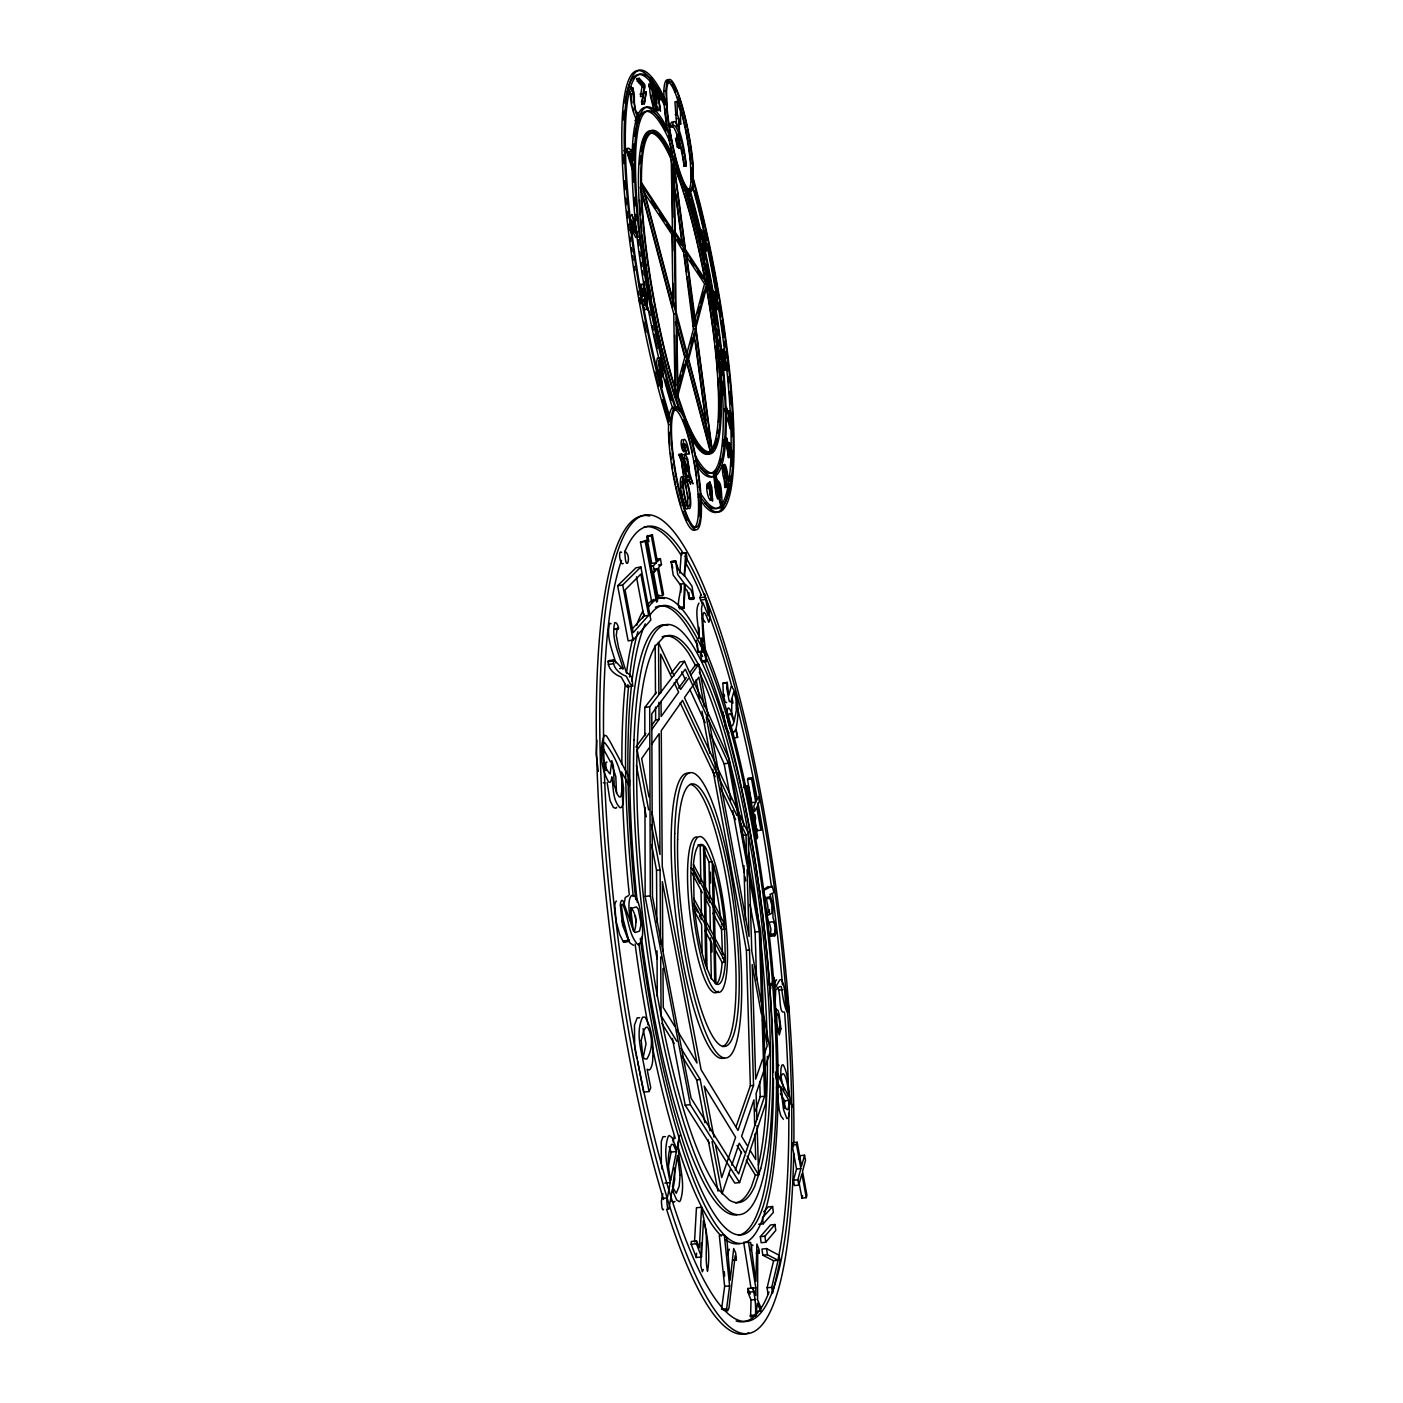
<?xml version="1.0" encoding="UTF-8"?>
<svg xmlns="http://www.w3.org/2000/svg" width="1403" height="1403" viewBox="0 0 1403 1403"><rect width="100%" height="100%" fill="white"/><g stroke="black" fill="none" stroke-linecap="round" stroke-linejoin="round"><path stroke-width="1.5" d="M686.593 189.808A54.963 8.804 79.3 0 0 691.065 178.549L690.416 162.853A54.963 8.804 79.3 0 0 679.789 106.47A54.963 8.804 79.3 0 0 666.916 82.356M689.925 189.721A54.98 8.769 79.3 0 0 693.135 178.146L692.486 162.467A54.98 8.769 79.3 0 0 678.351 95.264A54.98 8.769 79.3 0 0 666.565 92.23L667.126 108.189A54.98 8.769 79.3 0 0 670.95 135.775L672.353 142.983A54.98 8.769 79.3 0 0 688.698 189.405L689.925 189.721L691.819 196.402A187.704 32.287 79.8 0 1 726.105 411.693A187.704 32.287 79.8 0 1 697.87 463.253L695.783 459.395M622.967 668.126L622.95 669.143L613.953 659.778L608.253 660.725C607.324 668.424 614.444 674.685 621.143 676.965L626.755 686.856L632.7 686.049L632.122 678.456L630.35 675.246L626.247 672.247L618.583 647.73L616.268 635.349L617.232 628.316C620.231 630.21 617.25 623.563 616.215 622.985L614.812 622.564C610.849 637.699 618.951 653.675 622.967 668.126L619.547 668.635M660.69 359.414A8.734 1.631 80 0 0 659.428 357.712L658.796 365.183L662.321 385.544L658.989 372.724L656.85 372.988M680.893 592.312L680.946 585.051M666.022 90.458L666.583 107.049A57.207 9.12 79.3 0 0 669.266 128.269L672.019 143.281A57.207 9.12 79.3 0 0 689.048 191.58L691.416 191.282A57.207 9.12 79.3 0 0 693.433 183.933L692.994 163.52A57.207 9.12 79.3 0 0 678.28 93.615A57.207 9.12 79.3 0 0 666.022 90.441L663.865 90.879L663.935 99.403M755.375 1316.365C756.129 1306.754 755.252 1297.196 752.727 1287.989L747.939 1288.445L747.887 1292.268L751.043 1299.95L750.57 1316.821L755.901 1315.54L757.357 1303.177L760.636 1311.033L755.901 1311.472M679.859 573.125L681.262 553.273C693.082 550.204 681.928 571.003 685.295 576.703L691.995 586.191L693.959 598.695C686.12 602.659 690.346 590.891 684.962 588.594M760.636 1311.033L760.707 1307.28L757.585 1299.774L757.725 1254.352L758.094 1250.143L759.304 1252.861L758.918 1249.056L756.901 1244.005L755.831 1281.395L750.64 1242.479L743.66 1242.234L751.043 1288.34L755.796 1287.884L748.413 1241.76M684.103 608.288C672.072 611.41 683.419 589.997 679.911 584.192L673.212 575.142L671.09 561.638L675.58 560.937L677.702 574.458L684.366 583.525L683.805 608.113L685.383 584.367L691.135 590.137L693.959 598.695M711.865 297.313L711.426 293.087M710.409 298.225L711.023 292.508M732.98 1260.403L736.382 1259.876L735.698 1253.002L733.716 1248.53L730.139 1280.185L726.842 1238.533L724.264 1234.78L719.301 1235.289L724.632 1286.358L721.545 1309.297L726.596 1308.806L729.613 1285.885L724.264 1234.78M631.56 155.014L630.771 156.031L628.123 153.488M708.778 483.614L710.164 495.522L712.584 500.871L711.83 487.332L709.778 482.018L708.778 483.614C704.411 480.668 707.691 501.502 711.181 500.362M684.12 468.409L686.839 477.897M689.364 475.301C687.891 483.526 683.594 465.41 684.313 462.552L689.364 475.301L687.014 475.687M715.179 484.193L715.337 482.422L717.214 482.106C725.421 511.078 715.968 492.699 717.214 482.106M701.57 1207.229L699.36 1247.793L696.554 1240.936L691.328 1241.462L691.17 1244.268L696.309 1257.491L701.5 1256.965L703.447 1220.698C709.304 1237.165 704.06 1255.089 707.498 1271.276C711.268 1250.441 705.463 1228.028 701.57 1207.229L696.449 1207.755L694.52 1241.918M705.727 965.387L703.499 845.465A70.501 14.048 82.9 0 0 693.45 864.406L694.064 903.76A70.501 14.048 82.9 0 0 705.727 965.387L710.953 977.891L715.986 983.924A70.501 14.048 82.9 0 0 725.369 962.09L724.457 923.893A70.501 14.048 82.9 0 0 713.478 865.142L705.937 848.149L703.499 845.465L700.237 845.886A70.483 14.135 82.9 0 0 697.905 844.869M701.5 1256.965L696.397 1243.742L696.554 1240.936M696.309 1257.491L696.537 1253.23M616.496 793.011L615.812 776.631L612.234 765.301M751.254 1250.529L751.85 1244.882L752.973 1245.25M681.612 458.115L682.296 454.256L683.682 454.87M623.791 905.987L625.264 897.517L628.491 895.605M689.574 599.362L688.873 592.54M729.472 442.629L730.051 446.207L728.245 446.505C727.824 435.702 733.506 454.274 730.226 457.273L728.42 457.571L728.823 453.976M730.226 457.273L726.666 437.964L729.876 450.135L728.069 450.433L728.262 448.644M729.876 450.135L730.051 446.207M724.246 715.758L724.386 720.984M728.42 457.571L726.473 443.927M682.244 439.525C680.052 439.472 681.069 454.414 686.014 451.064C683.156 442.296 684.331 439.157 689.189 453.8L686.856 454.186L683.787 446.68M683.629 451.748L682.858 448.732M729.911 416.463C724.983 401.381 734.786 430.633 730.402 428.599M784.417 1108.545L784.715 1100.846L780.366 1093.533M772.667 984.362L773.562 980.715L774.859 986.151L775.193 1002.058L775.701 989.887L779.612 986.59L781.366 986.642C785.522 1019.735 792.449 1020.893 785.961 989.887C785.364 994.78 790.012 1007.073 786.662 1008.196C784.172 998.883 786.118 988.326 781.506 979.662L779.84 979.82L775.491 987.238C772.615 960.704 773.737 997.007 768.195 981.434M660.69 359.414L661.69 362.237A8.909 1.666 80 0 1 662.847 367.428L662.953 376.706A8.874 1.649 80 0 1 661.953 376.425L661.006 374.583L662.304 387.193L658.989 372.724M627.632 686.786L627.913 684.611M596.854 740.223L596.135 753.955L598.327 771.352M702.201 248.384C702.201 253.61 699.553 246.262 702.131 245.595M702.254 242.175L703.061 237.616L700.991 238.001M637.208 122.552L636.418 123.797L635.454 120.097L637.769 119.641L638.961 120.851L639.049 118.974L635.559 112.486L632.858 93.563L630.157 93.966L629.245 91.335M630.421 92.089L629.649 91.616M731.682 714.46L731.875 699.623M715.39 473.021C716.144 485.806 718.599 498.819 723.387 507.851C720.318 500.801 723.422 482.562 717.143 480.387L715.267 480.703L713.513 473.337L715.39 473.021L717.143 480.387M730.034 419.041L729.735 420.023L728.613 419.269M713.513 473.337L715.951 494.294L717.582 498.942L719.002 498.679L721.405 508.324L721.037 504.677M726.912 487.227C731.612 481.685 722.019 448.381 724.614 473.793A10.978 1.841 80.6 0 0 726.07 479.721L726.912 487.227L725.07 487.525L724.229 480.019A10.978 1.859 80.6 0 1 722.791 474.109L722.089 466.392L723.264 464.849M632.7 686.049L630.21 683.857L626.264 676.211C619.565 673.914 612.532 667.635 613.462 659.954M725.07 487.525L726.07 482.088M653.938 102.928C659.866 102.209 652.044 74.657 656.779 100.174A8.4 1.385 79.1 0 1 656.779 103.647L653.412 104.366L654.289 111.626L651.238 99.192A8.4 1.403 79.1 0 1 650.168 94.141L649.536 87.039L651.799 86.863L652.377 93.703A8.4 1.403 79.1 0 0 653.465 98.754L656.499 111.205L655.622 103.927M632.858 151.945C626.334 149.718 636.173 150.945 631.56 151.366C628.439 144.79 623.072 150.261 629.07 151.98L634.296 169.237L632.297 169.623L627.053 152.366L624.966 150.7M776.736 1069.279L777.683 1065.561L779.051 1065.298M670.213 1182.519L666.793 1200.968L667.442 1207.334A4.893 1.087 84.7 0 0 668.968 1208.702L672.195 1189.604L676.684 1200.003L679.262 1201.652L680.297 1200.828C687.645 1179.309 674.405 1156.756 679.561 1135.343L676.807 1149.495L672.195 1137.798L669.459 1135.501L668.337 1136.114C662.953 1150.969 667.39 1167.524 670.213 1182.519L664.847 1183.097M662.777 1193.69L661.374 1201.547L662.006 1207.895A4.893 1.105 84.7 0 0 663.549 1209.263M714.46 306.924L716.512 306.555L714.951 308.783M673.142 1141.972L674.334 1135.921M676.421 1151.495L670.669 1180.449C668.179 1168.752 666.548 1155.511 671.528 1144.304L673.335 1144.515L676.421 1151.495L671.143 1152.073L668.214 1166.542M727.385 1254.738L729.279 1249.179M645.924 309.063L644.626 310.133L641.925 302.557M630.456 88.231C638.032 89.143 630.754 108.084 638.067 113.397C640.575 116.168 639.102 128.41 637.769 119.641M703.289 1269.522L702.342 1271.784L700.798 1265.804L701.342 1242.812M632.771 87.758C632.087 97.701 633.227 85.46 629.053 87.319M771.738 1287.323L778.104 1260.297L767.388 1254.738L762.794 1255.194L761.969 1249.038L766.582 1248.582L779.121 1255.299L779.963 1261.613L772.544 1293.408L771.738 1287.323L767.125 1287.779L767.932 1293.847M767.125 1287.779L773.597 1260.736L778.104 1260.297M685.664 552.589L684.243 575.967L678.596 569.951L675.58 560.937M700.641 239.264L700.869 238.352M644.293 103.787L646.169 91.967L643.907 92.405L641.539 101.84L642.03 104.243L644.293 103.787L646.169 91.967M642.03 104.243L643.907 92.405M642.749 96.141L645.117 86.793L644.608 84.233L639.154 78.27L636.874 78.726L637.365 81.181L642.048 86.214L640.469 96.579L642.749 96.141L644.31 85.776L639.645 80.725L639.154 78.27M672.546 1192.006L674.703 1179.537L674.387 1167.962M798.991 1182.22L801.937 1198.109L806.287 1197.653L806.918 1195.198L802.534 1171.4L805.497 1160.404L804.533 1155.213L800.236 1155.669L799.236 1159.316M801.937 1198.109L802.586 1195.637M687.049 356.853L677.93 390.999L676.667 317.622L687.049 356.853L684.787 357.239L677.211 385.387M690.609 343.665L692.205 337.702M695.274 326.057L685.769 251.698L675.246 233.968L676.018 311.519L688.066 357.134L695.625 328.705L695.274 326.057L693.082 326.461L693.433 329.091L686.909 353.468M640.206 187.283L673.773 313.851L675.124 397.4L677.456 396.996L687.838 358.011L712.233 450.328L710.041 450.696L686.137 360.501M642.679 143.86A161.959 27.99 79.8 0 1 668.775 154.067L671.265 159.661L673.44 159.24L685.471 249.524L707.708 283.318L695.888 327.706L712.233 450.328M675.124 397.4L672.37 387.21A161.959 27.99 79.8 0 1 667.618 370.795M679.333 381.651L681.034 375.32M682.174 371.093L683.875 364.745M697.677 313.29L699.378 306.959M700.518 302.715L703.341 292.157M685.278 355.485L685.032 356.362L677.175 326.706M693.082 326.461L683.577 252.102L674.106 236.037M694.713 320.393L704.569 283.792L685.295 254.68M728.473 411.061L730.297 410.588L730.717 416.901L728.192 413.569L726.193 406.852L732.12 428.774M804.533 1155.213L801.569 1166.156L797.15 1142.252L792.8 1142.708L792.134 1145.076L796.553 1169.015L793.449 1180.256L794.431 1185.57L798.833 1185.114L801.885 1173.82L806.287 1197.653M798.833 1185.114L797.851 1179.8L800.903 1168.559L796.483 1144.602L797.15 1142.252M654.57 104.068L653.412 104.366M713.425 298.962C714.25 292.666 711.672 286.142 712.777 295.384M729.034 1173.995L734.804 1183.062L739.574 1182.554L766.248 1101.793L760.759 931.995L728.929 758.655L684.489 661.269L679.964 661.935L670.844 673.738M631.455 86.916L632.858 93.563M704.096 251.611L706.498 250.225L702.114 231.285L701.447 229.811L701.062 231.548L698.992 231.933L698.799 230.829M764.6 1096.217L738.662 1173.925L691.048 1098.093L652.465 896.499L651.781 713.759L685.33 669.161L728.42 763.214L759.339 931.522L764.6 1096.217L760.198 1096.708L755.358 1111.036M703.745 245.7L704.587 244.315L703.061 237.616M702.745 245.7C706.393 242.298 703.955 252.961 703.324 248.892M784.242 1011.949C778.297 1014.422 781.401 991.43 777.262 987.133M735.277 1170.33L741.503 1151.933M730.402 1169.243L722.054 1193.83L712.058 1141.551M731.77 1165.244L739.241 1143.199L744.94 1152.494M746.221 1160.281L755.375 1175.153L751.517 1186.482A285.616 57.628 82.9 0 1 735.575 1202.88M702.465 244.876L704.587 244.315M701.062 231.548L702.833 236.616L701.991 237.984M706.288 717.126L749.465 949.884L753.534 1085.361L737.996 1130.38L701.097 1069.717L662.234 866.265L661.251 730.682L682.524 700.378L736.75 815.336M762.478 1059.423L755.691 1079.1L752.183 964.58L761.285 1013.65M763.828 1055.494L767.231 1045.656L762.478 1020.051M736.084 1126.644L750.342 1085.729L746.396 950.269L712.777 769.265M643.363 1056.634L646.029 1043.955L643.048 1028.68M644.801 305.363L644.801 298.734M700.325 653.693L702.166 662.146L706.481 661.514C706.095 653.272 697.273 588.576 708.778 622.266L709.778 619.197L709.216 609.463L704.429 593.907L708.918 614.689L708.305 615.759L702.675 602.08L701.5 608.674L703.236 642.03L701.465 638.067L700.711 639.663L702.342 651.729L698.01 652.36L696.379 640.312M714.881 306.31L715.776 303.223L714.618 291.561L717.354 309.502L715.074 309.344M634.191 931.767C637.12 924.209 636.313 913.967 631.034 907.636M774.368 935.748C774.737 931.136 777.016 917.246 768.265 923.279L767.231 915.615L771.913 913.248L771.825 904.953L769.51 896.85L764.845 897.902L763.828 890.344L772.176 886.03L773.982 892.624L769.984 894.325L772.843 904.672L772.983 917.702L775.666 925.559L776.122 932.749L775 935.783L770.3 936.257L770.913 929.172L769.195 922.122M727.21 682.384L726.947 689.364L729.244 701.29L730.823 702.026L733.787 691.925L735.979 699.045L736.347 710.286L734.19 721.195C725.877 690.557 724.579 721.633 732.243 732.085L733.979 732.173L735.663 729.507L737.61 737.399L736.031 728.648C738.995 715.548 739.206 695.537 731.261 686.19L728.788 695.45L727.21 682.384L722.913 683.331L723.282 694.345L725.088 701.886L726.666 702.622M623.178 563.462C620.179 566.514 617.794 549.011 621.547 552.344M726.596 688.031L727.14 686.786M649.063 1091.534L650.746 1087.816L647.116 1069.296L649.203 1070.015A33.006 7.576 83.8 0 0 652.57 1061.948C653.535 1047.006 653.254 1030.118 645.047 1017.14L642.609 1017.193C636.085 1030.591 640.136 1046.743 643.03 1060.686L649.063 1091.534L643.626 1092.148L637.593 1061.317M715.267 480.703L716.723 480.177M702.342 651.729L702.061 641.908L706.481 661.514M753.025 809.812L756.866 830.716L760.917 830.173L761.619 828.664L757.427 805.708L759.391 801.622L758.479 796.588L756.498 800.657L752.289 777.595L748.22 778.156L747.501 779.577L751.727 802.656L755.779 802.113L751.57 779.016L752.289 777.595M698.01 652.36L697.238 643.784M756.866 830.716L757.567 829.191M755.779 802.113L753.779 806.234L754.709 811.337L756.708 807.181L760.917 830.173M748.202 785.575L757.673 837.223L756.954 838.784L747.466 787.013L748.202 785.575L744.099 786.136M717.407 481.439L719.862 486.28L720.932 496.118L717.407 481.439L715.74 481.334L717.231 483.684M639.066 297.436L639.505 301.54L643.416 299.681L647.467 310.063L646.748 296.349L648.204 294.998L647.94 293.718L645.906 294.104M773.562 983.468L776.648 979.873M649.151 747.887L641.662 758.567L648.993 796.939M651.658 744.327L659.164 733.646L659.989 854.515L651.851 811.863M649.326 732.945L637.137 749.868L648.624 809.864M651.746 729.56L659.059 719.406L658.936 702.342M688.259 678.806L680.613 689.452L676 679.683M690.82 675.264L698.641 664.391L708.199 715.933M635.997 746.992L645.818 733.436M651.957 724.983L655.639 719.897L655.552 707.094M678.631 688.154L686.348 677.509M690.206 672.177L695.52 664.847L698.641 664.391M628.965 941.448L623.265 919.684L621.511 906.426A5.209 1.228 83.1 0 1 622.862 904.725C628.719 917.457 628.176 934.065 637.786 944.64L638.909 944.64C645.643 936.029 641.381 923.016 640.733 912.932A23.535 5.402 83.1 0 0 637.611 900.761L635.103 895.956L631.525 895.447C623.02 904.479 639.663 947.674 623.107 901.094A12.434 2.911 83.1 0 0 620.301 904.917L622.564 925.121L628.965 941.448L623.493 942.132L619.652 934.486L616.075 921.122L614.812 905.619A12.434 2.946 83.1 0 1 616.531 901.094M739.574 1182.554L690.311 1104.652L650.308 895.798L649.712 706.744L684.489 661.269M623.493 942.132L623.791 940.904L629.245 940.22M644.854 735.698L644.801 707.445L656.516 692.275M771.685 935.31L770.3 936.257M641.89 301.066L640.838 297.418L642.732 296.243C639.33 283.178 643.556 278.004 646.38 294.472L644.328 294.84L643.749 292.21M765.74 1242.269L775.789 1230.413L775 1224.503L770.51 1224.959L760.338 1236.674L761.145 1242.725L765.74 1242.269L764.933 1236.218L775 1224.503M633.139 640.101L650.852 620.021L640.873 566.987L636.05 567.741L617.653 585.752L628.141 640.855L633.139 640.101L622.669 584.981L640.873 566.987M767.125 914.581L768.195 912.003L767.757 905.461L766.336 898.727L764.337 897.201M758.69 1224.275L763.267 1223.802L773.386 1212.402L772.597 1206.51L768.107 1206.966L763.723 1211.789M648.66 615.338L633.156 632.683L625.036 589.979L640.89 574.073L648.66 615.338L643.854 616.075L632.437 628.684M772.597 1206.51L762.478 1217.751L763.267 1223.802M653.219 571.424L657.884 596.24L662.497 595.538L663.549 594.381L658.533 567.549L661.479 564.515L660.375 558.64L655.78 559.341M672.668 407.466L671.371 408.887A62.381 11.522 80.5 0 0 668.88 419.251M657.884 596.24L658.936 595.082M707.708 483.439L707.726 488.332M651.36 572.214L654.464 571.74L657.463 568.636L662.497 595.538M651.641 86.705L651.08 83.514L655.113 102.314L651.974 77.516L655.499 102.893M650.238 566.251L653.342 565.76L656.358 562.708L651.308 535.683L652.377 534.666L657.411 561.638L660.375 558.64M649.536 87.039L648.852 83.952L650.168 88.757M646.537 296.559L643.609 299.418L646.537 305.363L646.537 296.559L644.486 296.927M728.946 417.2L731.507 419.725L730.297 410.588M645.17 541.453L646.274 540.401L657.621 600.922L656.551 602.115L645.17 541.453L640.469 542.189L651.869 602.834M640.469 542.189L646.274 540.401M656.358 562.708L651.729 563.427L646.66 536.42L652.377 534.666M705.183 622.318L702.289 618.214M674.983 1201.389L673.931 1202.196L671.353 1200.565M763.6 889.607L768.142 886.556L769.16 887.187M642.977 296.226L646.152 294.63L643.451 287.948L642.381 290.649L642.977 296.226L640.662 296.612M646.38 294.472L647.94 293.718M630.421 94.089C630.508 103.664 633.069 112.889 636.822 120.36M733.138 737.434L733.453 737.119M637.365 81.181L639.645 80.725M650.431 84.39L649.852 80.059L652.062 79.603M633.034 88.091L630.719 88.547L630.982 89.476M642.048 86.214L644.31 85.776M648.8 85.285L651.027 84.829M649.01 86.32L651.238 85.881M649.273 87.039L651.501 86.583M639.978 94.141L642.258 93.685M658.516 97.947L660.445 111.153L658.445 97.368C652.658 96.684 660.234 120.149 657.744 106.61M641.539 101.84L643.802 101.384M653.044 103.822L655.254 103.384M678.578 124.516L680.683 124.113L680.437 111.258L677.035 101.419L674.931 101.823L676.702 126.077M666.39 104.348L664.233 104.787L657.989 92.756A220.481 38.162 79.8 0 0 652.693 84.566M654.026 111.275L656.236 110.837M636.331 117.343L638.628 116.887M635.349 120.553L637.663 120.097M635.384 121.026L637.699 120.57M635.734 122.605L638.067 122.149M675.159 114.695L677.281 114.274L677.035 101.419M676.562 118.711L678.666 118.308L677.281 114.274M672.563 122.114A28.797 4.665 79.4 0 0 670.336 127.182L672.475 126.761A28.814 4.63 79.4 0 1 677.509 125.832L678.877 129.339L678.666 118.308M670.494 135.337L668.407 136.196M670.336 127.182A32.094 5.209 79.4 0 1 675.685 131.338L676.842 134.39L678.964 133.987L679.122 142.071L677.719 138.073L675.58 138.476L677.298 146.947L679.034 148.28L681.156 147.859L679.631 143.544L679.49 135.477L677.368 135.881M639.505 117.361A183.775 31.778 79.8 0 1 667.197 135.81L669.213 140.388L671.371 139.967M624.177 150.665L626.229 150.261M624.3 151.015L626.334 150.612M630.438 150.103L632.455 149.718M627.053 152.366L629.07 151.98M677.509 143.965L679.631 143.544M677.298 146.947L679.42 146.526L681.156 147.859M672.756 217.412L671.932 167.623L674.106 167.22L684.682 246.577L675.211 232.161L674.106 167.22M678.473 139.318A32.094 5.209 79.4 0 1 684.12 166.343L686.225 165.94A28.814 4.63 79.4 0 0 680.718 135.039L679.403 130.83L679.192 119.781L680.683 124.113M690.837 168.36L692.907 167.974M674.44 167.045L678.666 178.111L680.876 177.9A161.976 27.832 79.8 0 1 720.563 396.944A161.976 27.832 79.8 0 1 685.576 418.147L674.72 386.807A161.976 27.832 79.8 0 1 641.487 186.161A161.976 27.832 79.8 0 1 670.95 153.646L680.876 177.9M691.065 178.549L693.135 178.146M691.469 182.267L693.556 181.864M689.697 191.755L687.593 192.141L689.539 198.682A183.775 31.778 79.8 0 1 723.124 407.799A183.775 31.778 79.8 0 1 696.379 461.78M630.228 224.129L632.297 223.743L636.611 231.828L634.559 232.214M630.894 231.969L633.297 232.214L631.227 232.6L630.631 228.321M636.611 231.828L631.771 214.431L634.419 220.797L637.821 237.054L635.769 237.44L631.894 230.197M672.458 233.547L674.685 233.126L673.44 159.24M643.153 191.054L671.932 234.511L674.159 234.108L675.422 309.274L643.1 187.002L674.159 234.108M698.764 230.934L700.834 230.548M702.833 236.616L699.343 238.913L699.676 242.228M682.787 249.155L684.98 248.752M683.086 251.347L685.26 250.944M683.577 252.102L685.769 251.698M704.429 250.611L706.498 250.225M704.569 283.792L707.708 283.318M646.152 294.63L644.1 294.998L641.767 288.474M641.346 300.049L643.416 299.681M673.773 313.851L676.036 313.448L641.434 182.6L674.685 233.126M715.232 309.291L717.354 309.274M693.363 325.461L695.537 325.075M693.433 329.091L695.625 328.705M716.723 345.559L719.213 345.559L716.723 345.559L719.721 366.99L722.212 366.99L719.721 366.99M722.194 358.361L721.475 349.768L723.527 349.4L725.632 369.901L723.141 369.883L725.632 369.901M723.948 349.768L721.475 349.768M656.814 373.268L658.866 372.917M675.089 395.576L677.421 395.172M674.861 407.238L672.493 407.642L670.932 402.889A187.669 32.444 79.8 0 1 662.672 373.672M724.439 408.904L726.228 408.589M728.543 411.517L730.314 411.202M651.132 79.533A224.41 38.846 79.8 0 0 622.073 153.821A224.41 38.846 79.8 0 0 661.304 399.715L668.547 424.6L670.95 424.197L671.265 418.848A62.398 11.47 80.5 0 1 673.738 408.466L676.492 406.695A62.398 11.47 80.5 0 1 694.853 452.467L697.747 468.006A62.398 11.47 80.5 0 1 700.623 491.032L701.132 498.135A62.398 11.47 80.5 0 1 686.996 517.181A62.398 11.47 80.5 0 1 670.95 424.197L663.707 399.311A224.445 38.653 79.8 0 1 624.23 142.545A224.445 38.653 79.8 0 1 659.778 88.845L666.179 101.244L664.022 101.682L657.604 89.283A224.41 38.846 79.8 0 0 652.185 80.918M729.157 414.359L730.928 414.06M727.596 443.506L729.402 443.208M683.664 451.468L686.014 451.064M683.577 476.985L681.595 462.078L679.017 454.432L681.384 454.028L683.927 459.956L685.05 453.555L687.68 458.991L689.662 473.214L692.924 483.877L689.732 476.336C687.137 494.943 683.296 455.291 681.384 454.028M679.052 455.607L681.402 455.203M728.017 451.029L729.806 450.731M681.595 462.078L683.962 461.675M727.631 454.572L729.42 454.274M696.467 460.64L694.169 461.026L695.134 466.55M713.39 473.776L715.267 473.46M715.092 481.352L716.968 481.054M724.895 481.667L726.736 481.369M724.369 484.736L726.21 484.438M698.869 516.532A62.381 11.522 80.5 0 0 698.834 498.503L698.554 494.487L700.851 494.102M698.256 497.048L700.553 496.662M718.774 497.539L720.633 497.223M721.107 504.94L722.966 504.624M646.66 536.42L651.308 535.683M681.262 553.273L686.014 552.817M675.79 561.218L671.09 561.638M671.02 562.498L675.527 561.814M658.41 564.988L661.479 564.515M654.377 569.109L657.463 568.636M617.653 585.752L622.669 584.981M679.911 584.192L684.366 583.525M689.171 598.187L693.556 597.52M689.399 599.099L693.784 598.432M700.763 594.89L700.027 597.748L704.271 597.099M700.027 597.748L700.571 600.151L704.797 599.502M678.999 607.517L683.489 606.85M679.333 608.779L683.805 608.113M615.145 628.86L618.565 628.351M614.97 629.473L618.372 628.947M608.095 661.707L613.304 660.936M608.358 664.478L613.567 663.724M698.098 652.167L702.429 651.536M701.57 661.006L705.884 660.375M695.344 665.092L698.466 664.636M727.403 682.823L723.054 682.98M644.801 707.445L649.712 706.744M655.639 719.897L659.059 719.406M733.348 738.031L737.61 737.399M710.602 734.435L724.141 763.811L728.42 763.214M713.478 773L716.582 772.579M747.501 779.577L751.57 779.016M743.344 787.574L747.466 787.013M741.17 831.453L743.029 835.381L746.01 834.978L746.729 858.741M703.534 849.99L709.006 862.056L712.233 861.635L714.758 982.837M656.832 922.56L656.534 870.334L660.094 869.86L651.483 824.859M657.113 958.88L645.134 896.464L650.308 895.798M766.336 898.727L770.405 898.218M721.247 924.296L724.457 923.893L693.45 864.406M623.791 941.764L629.245 941.08M756.585 979.715L755.112 932.048L759.339 931.522M770.019 934.345L774.088 933.837M770.037 935.31L774.123 934.801M746.396 950.269L749.465 949.884M722.299 958.267L725.544 957.863L693.678 898.271M714.916 949.13L722.124 962.493L725.369 962.09L694.064 903.76M768.37 984.52L772.544 984.029M778.612 990.15L782.699 989.659M682.068 1056.196L696.66 1079.872L700.185 1079.468L710.006 1130.853M750.342 1085.729L753.534 1085.361M780.787 1086.869C774.614 1082.432 772.913 1060.194 780.542 1080.257L780.945 1068.805L781.892 1065.087L783.225 1064.824C790.398 1077.995 786.399 1094.498 793.116 1107.511L789.433 1101.355L789.188 1113.736L788.276 1118.033L786.873 1118.577L783.54 1109.755L780.787 1086.869L776.543 1087.343L779.296 1110.229L780.91 1115.964L783.4 1119.243M672.405 1038.501L685.208 1105.213L690.311 1104.652M784.715 1100.846L788.907 1100.373C788.924 1124.715 780.05 1094.217 781.331 1087.588L788.907 1100.373M792.134 1145.076L796.483 1144.602M796.553 1169.015L800.903 1168.559M755.375 1175.153L758.62 1174.82L757.111 1125.574M793.449 1180.256L797.851 1179.8M661.83 1198.443L667.249 1197.881M760.338 1236.674L764.933 1236.218M691.17 1244.268L696.397 1243.742M756.199 1253.177L759.304 1252.861M733.12 1260.192L736.382 1259.876M724.632 1286.358L729.613 1285.885M747.887 1292.268L752.674 1291.812M751.043 1299.95L755.814 1299.494M723.334 1310.227L727.631 1310.858L729.016 1307.736L735.154 1255.773L736.242 1260.087M750.167 1315.453L754.972 1314.997M750.307 1316.452L755.112 1315.996M633.525 945.306L630 943.026L626.562 934.994M603.272 782.786L604.728 783.014M688.207 192.299L686.944 191.983A57.19 9.172 79.3 0 1 685.506 190.703M625.019 148.244L627.79 149.858M611.094 623.774L609.674 623.335C605.938 636.331 612.287 650.326 615.794 662.9M685.857 451.31C679.911 436.964 686.225 432.931 689.189 453.8M639.68 1017.771L637.225 1017.841L634.454 1025.119L634.682 1046.743M728.946 733.067L725.456 727.491L722.966 711.882M665.46 1136.658L663.005 1136.693L661.269 1141.551L661.339 1163.508M762.794 1255.194L773.597 1260.736M635.454 120.097L636.401 121.202M698.957 603.097C693.924 611.094 699.641 627.948 698.641 638.365M725.035 438.402L727.719 449.942M717.284 309.432L716.512 306.555M721.405 368.41L720.09 361.658M640.943 284.055L639.593 284.914L639.645 289.544M682.595 443.892L682.559 447.715M636.874 78.726L642.364 84.689L642.872 87.232M710.602 290.526L710.128 291.193M606.99 762.075L605.815 762.425L605.868 770.685M701.325 501.415L705.095 506.448A224.41 38.846 79.8 0 0 729.753 483.86M698.554 494.487L707.375 506.08A224.445 38.653 79.8 0 0 733.892 433.001A224.445 38.653 79.8 0 0 699.711 202.681L693.661 179.812L691.574 180.198L691.363 169.938M700.728 493.944L706.937 502.327A220.534 37.969 79.8 0 0 733.067 430.651A220.534 37.969 79.8 0 0 699.448 204.137L693.433 181.461M730.349 429.09L726.035 414.025M658.445 97.368L657.323 95.878L657.358 98.701L656.937 92.738L659.743 96.614L660.164 99.929L658.691 97.736M651.01 201.085L655.78 208.293M659.357 213.712L664.128 220.92M666.513 224.533L671.265 231.741M690.346 260.59L693.871 265.921M697.396 271.253L702.096 278.355M677.754 239.773L681.314 245.174M724.632 696.063L723.913 694.204M630.368 215.571C627.702 216.044 634.647 224.866 633.718 228.093M685.208 1105.213L709.427 1143.235M630.491 149.981L630.912 151.033M632.49 149.577C637.085 167.764 622.932 135.197 634.296 169.237M661.883 1023.418L674.229 1043.446M737.049 1145.427L741.626 1152.863M676.737 1041.201L661.094 1015.684L660.69 956.934M681.209 1048.497L700.185 1079.468M747.22 1156.212L758.62 1174.82M674.527 1026.014L663.268 1007.512L662.97 968.438M676.772 1029.714L697.045 1063.053L662.339 881.628L662.847 951.076M747.045 1145.251L741.591 1136.29L753.955 1099.847L754.726 1125.452M750.307 1150.618L755.743 1159.58L754.989 1133.975M658.603 360.817L661.602 374.373L662.058 365.692L660.41 360.308L660.287 371.181M695.678 665.671L688.557 653.184A285.616 57.628 82.9 0 0 662.146 636.769M701.938 603.044L700.571 600.151M603.623 749.237L610.445 761.829M694.836 454.59L697.554 459.64A183.811 31.603 79.8 0 0 725.263 409.29A183.811 31.603 79.8 0 0 691.644 198.297L689.031 189.493M693.661 909.723L701.623 924.472L702.114 952.742M704.815 930.399L711.83 943.395L712.005 952.006M693.345 904.409L697.449 912.003M699.483 915.808L701.535 919.614M637.821 237.054L632.981 228.005L633.297 232.214M691.872 872.912L702.272 892.694M705.148 898.13L709.918 907.197L710.356 930.049M713.057 913.178L721.651 929.523L724.86 929.119L693.205 868.615M692.065 868.597L699.939 883.627M705.06 893.378L709.813 902.48M666.513 104.576L660.164 92.317A220.534 37.969 79.8 0 0 625.335 145.263A220.534 37.969 79.8 0 0 664.075 397.312L671.23 421.97M684.717 480.457L685.278 481.632M680.192 702.798L715.214 776.683M720.686 788.223L735.593 819.668M674.177 675.79L658.533 642.609L658.884 693.801M671.476 676.947L660.69 654.096L660.971 692.836M674.159 682.647L678.649 692.17L661.146 716.512L661.041 701.447M740.451 823.193L746.01 834.978M681.7 671.774L685.313 679.613M689.82 689.399L705.183 722.685M652.904 102.752L652.062 100.718M727.315 715.968L728.122 717.775M683.787 459.132L686.453 467.936M669.021 1146.514L671.143 1152.073M671.143 136.845L669.091 132.145A187.704 32.287 79.8 0 0 634.472 168.728A187.704 32.287 79.8 0 0 673.3 402.486L675.58 409.43M672.055 141.51L669.371 135.389A183.811 31.603 79.8 0 0 635.541 171.376A183.811 31.603 79.8 0 0 673.528 400.083L676.492 409.202M679.017 454.432L681.56 460.342M717.775 497.223L717.126 495.434M747.939 1288.445L750.289 1294.127M752.727 1287.989L755.831 1295.565L755.796 1287.884M683.226 420.234L683.296 420.409A62.381 11.522 80.5 0 1 685.26 425.723M709.778 498.924L710.462 499.994L710.742 497.732M685.541 419.83L683.296 420.409A164.291 28.393 79.8 0 0 688.575 432.475M688.61 479.808L690.592 484.263L690.539 481.58M678.964 133.987L677.807 130.917A32.094 5.174 79.4 0 0 672.475 126.761M679.806 409.308L675.983 398.312M781.05 1077.206L784.014 1090.201M672.791 568.197L671.756 564.164M678.666 178.111L678.736 178.304A161.959 27.99 79.8 0 1 705.253 281.74M675.58 138.476L677 142.492M678.017 145.403L679.034 148.28M632.087 165.817L627.72 152.98M684.085 474.652L682.77 469.9M679.49 135.477L680.595 138.915A32.094 5.174 79.4 0 1 686.225 165.94M724.72 410.185L725.228 411.816M712.145 307.555L710.567 300.435M622.143 920.824L623.984 926.945M688.347 192.229L689.715 196.788M650.29 79.059L649.764 77.954L649.852 80.059M662.251 399.75L668.705 421.935M728.929 720.09L729.753 722.931M729.613 425.302L730.191 427.336M728.21 420.497L728.894 422.899M723.86 475.599L724.649 478.493M694.345 190.598L697.642 203.067A224.41 38.846 79.8 0 1 703.64 228.075M692.538 186.301L697.379 204.522A220.481 38.162 79.8 0 1 730.84 426.161M642.434 193.772L672.581 307.573M686.909 361.676L708.761 444.12M675.492 322.146L684.787 357.239M632.367 221.183L633.121 224.059M681.612 553.501L681.963 554.851M717.599 485L718.634 489.717M719.757 499.275L720.616 502.888M704.815 245.315L706.165 251.225M633.507 110.925L632.771 107.347M715.337 482.422L718.336 495.645M636.12 1055.091L636.874 1058.423M716.389 492.628L715.302 486.525M731.822 731.349L732.612 734.926M658.849 377.354L659.428 379.985M713.425 304.293L712.829 301.347M651.834 99.841L651.01 95.158M677.719 138.073L679.42 146.526M669.213 140.388L669.862 143.702M721.966 363.763L722.738 367.849M713.987 1137.131L704.218 1086.062L735.61 1137.272L721.703 1177.573L715.618 1145.655M636.418 765.372L646.274 816.774M651.606 844.624L656.534 870.334M696.66 1079.872L704.867 1122.681M708.147 1139.797L717.985 1191.165M725.193 369.533L720.914 347.067L724.983 366.586L723.527 349.4M658.253 371.532L657.884 369.34M647.748 535.402L648.923 541.611M653.342 565.76L654.464 571.74M636.453 576.879L643.854 616.075M636.664 117.203L637.085 119.693M696.134 679.666L699.659 698.624M702.009 711.251L709.83 753.376M723.124 472.425L722.72 465.989L725.947 478.23M724.141 763.811L730.805 800.008M732.769 810.671L744.134 872.42M744.923 876.682L745.694 880.944M750.009 904.374L755.112 932.048M792.8 1142.708L793.537 1146.689M708.971 720.16L749.062 936.485L747.062 869.544M761.268 1002.391L751.78 951.146L749.57 878.927M762.46 1008.792L770.37 1051.496L756.129 1093.463L756.918 1119.156M704.341 706.586L698.869 677.105L684.454 697.624L748.202 832.891L749.36 872.368M754.902 814.599L755.656 818.773M709.287 487.998C717.179 528.124 707.217 456.94 710.181 491.611M743.993 826.63L742.836 820.176A285.616 57.628 82.9 0 0 699.255 672.16M748.536 851.972L749.658 858.162A285.616 57.628 82.9 0 1 759.128 926.506M634.893 1048.409L635.752 1053.425M732.296 699.185L732.98 703.149M657.691 371.637L656.551 362.448L657.393 358.081A8.734 1.631 80 0 1 657.779 358.274M709.936 491.541L710.462 495.101M645.17 299.435L645.801 304.118M630.736 93.896L632.087 102.963M661.532 1165.419L662.093 1169.278M660.831 367.796L661.269 371.339M660.129 383.475L660.339 385.404M720.476 346.681L723.474 368.06L721.861 359.15M720.37 348.453L721.265 354.871M719.704 351.627L720.3 355.906M682.454 468.199L681.963 462.937M759.707 890.87L760.216 894.64M684.366 255.03L686.681 272.392M687.26 276.724L693.626 324.461M672.703 170.394L671.265 159.661L672.423 231.372M675.843 194.035L682.156 241.316M695.432 340.999L706.025 420.584M708.883 442.085L710.041 450.696M671.932 167.623L672.791 174.06M674.212 184.793L681.928 242.684M694.082 333.896L707.901 437.648M766.582 1248.582L767.388 1254.738M775.315 1020.174L775.736 1023.734M650.676 81.479L651.15 85.46M770.493 984.713L770.826 988.519M686.681 469.549L686.856 471.162M632.297 223.743L632.963 231.583M726.596 1308.806L726.701 1309.911M719.038 492.471L719.178 494.715M721.388 926.033L722.492 954.058M724.299 1271.662L724.632 1276.028M663.987 101.262L664.426 107.47A57.19 9.172 79.3 0 0 667.109 128.69M607.148 782.558L610.042 800.692L613.374 807.391L615.671 808.338A24.009 5.594 82.3 0 0 616.636 807.304M769.265 909.46L769.44 913.002M759.724 1081.555L760.198 1096.708M743.029 835.381L743.222 841.853M743.923 865.616L745.502 919.596M699.062 627.387L699.255 633.91M713.478 865.142L715.986 983.924M710.392 872.105L710.602 883.013M709.006 862.056L709.725 898.218M710.514 937.888L711.339 979.031M704.727 846.798L707.024 968.894M700.237 845.886L700.851 881.347M701.009 890.274L701.465 915.422M676.842 134.39L676.965 140.458M676.036 313.448L677.456 396.996M674.668 335.299L675.492 384.931M672.493 235.371L672.739 250.681M673.282 283.494L673.528 298.804M671.932 234.511L673.072 305.38M660.094 869.86L660.603 943.868M655.183 645.24L655.482 694.292M657.007 950.848L657.27 996.551M644.977 807.391L645.134 896.464M681.858 149.367A28.797 4.665 79.4 0 1 682.7 154.26M683.033 156.399A28.797 4.665 79.4 0 1 684.12 166.343M680.473 181.32A57.19 9.172 79.3 0 1 677.421 172.902M674.51 163.204A57.19 9.172 79.3 0 1 669.862 143.702M663.865 90.862A57.19 9.172 79.3 0 1 668.968 80.55M672.055 84.689A57.19 9.172 79.3 0 1 675.509 92.265M677.298 97.175A57.19 9.172 79.3 0 1 683.787 120.43M684.19 122.166A57.19 9.172 79.3 0 1 685.348 127.463M685.699 129.251A57.19 9.172 79.3 0 1 688.031 141.808M688.329 143.597A57.19 9.172 79.3 0 1 690.907 163.923M672.528 153.909A54.963 8.804 79.3 0 1 670.178 143.404M669.827 141.615A54.963 8.804 79.3 0 1 669.126 138.003M666.986 125.411A54.963 8.804 79.3 0 1 664.969 108.61M716.459 438.946A164.291 28.393 79.8 0 1 689.627 434.597M679.806 411.325A164.291 28.393 79.8 0 1 638.698 192.772A164.291 28.393 79.8 0 1 671.108 157.487M675.79 168.798A164.291 28.393 79.8 0 1 683.752 191.737M684.366 193.719A164.291 28.393 79.8 0 1 697.922 244.578M698.361 246.472A164.291 28.393 79.8 0 1 702.114 263.869M702.517 265.833A164.291 28.393 79.8 0 1 704.85 277.636M706.674 287.51A164.291 28.393 79.8 0 1 712.058 321.024M712.338 322.971A164.291 28.393 79.8 0 1 714.793 342.139M715.267 346.313A164.291 28.393 79.8 0 1 717.687 372.409M718.073 378.108A164.291 28.393 79.8 0 1 718.529 422.198M717.862 429.827A164.291 28.393 79.8 0 1 717.424 433.299M687.347 508.815A16.31 3.034 80.6 0 1 680.999 491.138A16.31 3.034 80.6 0 1 683.103 477.949M684.12 479.984A16.31 3.034 80.6 0 1 685.155 482.913M685.664 484.631A16.31 3.034 80.6 0 1 686.593 488.454M687.365 492.593A16.31 3.034 80.6 0 1 688.136 498.731M685.436 505.676A13.872 2.578 80.6 0 1 682.823 498.433M682.437 496.732A13.872 2.578 80.6 0 1 681.507 491.383M681.104 487.893A13.872 2.578 80.6 0 1 681.139 481.159M682.489 479.317A13.872 2.578 80.6 0 1 686.769 491.734A13.872 2.578 80.6 0 1 687.172 506.045M695.467 529.387A62.381 11.522 80.5 0 1 677.842 496.381A62.381 11.522 80.5 0 1 668.547 424.6M674.124 407.098A62.381 11.522 80.5 0 1 675.755 407.782M687.207 431.721A62.381 11.522 80.5 0 1 690.872 445.4M691.311 447.241A62.381 11.522 80.5 0 1 692.556 452.853M695.45 468.392A62.381 11.522 80.5 0 1 696.625 476.231M697.133 480.107A62.381 11.522 80.5 0 1 697.992 487.7M686.874 520.671A59.943 11.084 80.5 0 1 682.98 511.464M681.034 505.659A59.943 11.084 80.5 0 1 677.316 492.137M676.877 490.313A59.943 11.084 80.5 0 1 676.018 486.578M675.615 484.684A59.943 11.084 80.5 0 1 674.422 478.879M674.054 476.932A59.943 11.084 80.5 0 1 673.335 472.986M672.668 469.023A59.943 11.084 80.5 0 1 671.756 463.078M671.213 459.132A59.943 11.084 80.5 0 1 670.529 453.327M669.792 445.821A59.943 11.084 80.5 0 1 669.126 432.194M674.527 409.501A59.943 11.084 80.5 0 1 697.782 490.541L698.273 497.381A59.943 11.084 80.5 0 1 693.696 527.774M730.91 428.441A220.481 38.162 79.8 0 1 704.657 502.695M658.551 386.071A220.481 38.162 79.8 0 1 654.991 371.988M646.029 332.353A220.481 38.162 79.8 0 1 643.959 322.146M640.399 303.609A220.481 38.162 79.8 0 1 639.645 299.47M638.909 295.314A220.481 38.162 79.8 0 1 638.19 291.158M634.77 270.463A220.481 38.162 79.8 0 1 634.121 266.342M633.191 260.169A220.481 38.162 79.8 0 1 632.595 256.065M632.016 251.979A220.481 38.162 79.8 0 1 631.455 247.91M630.578 241.404A220.481 38.162 79.8 0 1 630.017 237.089M629.21 230.671A220.481 38.162 79.8 0 1 628.456 224.305M627.755 218.009A220.481 38.162 79.8 0 1 627.036 211.327M626.387 204.715A220.481 38.162 79.8 0 1 625.773 198.191M625.072 189.703A220.481 38.162 79.8 0 1 624.405 180.724M623.441 163.572A220.481 38.162 79.8 0 1 623.125 154.716M623.423 119.886A220.481 38.162 79.8 0 1 624.089 111.047M624.984 103.12A220.481 38.162 79.8 0 1 651.658 83.215M704.078 230.039A224.41 38.846 79.8 0 1 706.27 239.913M707.112 243.894A224.41 38.846 79.8 0 1 709.216 253.89M709.62 255.89A224.41 38.846 79.8 0 1 717.512 298.436M718.196 302.487A224.41 38.846 79.8 0 1 720.441 316.622M721.054 320.656A224.41 38.846 79.8 0 1 723.387 336.983M723.966 341.28A224.41 38.846 79.8 0 1 724.807 347.698M725.333 351.943A224.41 38.846 79.8 0 1 726.105 358.256M726.579 362.448A224.41 38.846 79.8 0 1 727.491 370.743M728.122 376.898A224.41 38.846 79.8 0 1 728.701 382.949M729.472 391.647A224.41 38.846 79.8 0 1 730.419 404.345M731.261 418.585A224.41 38.846 79.8 0 1 731.437 422.531M731.664 428.336A224.41 38.846 79.8 0 1 731.875 436.596M731.928 450.468A224.41 38.846 79.8 0 1 731.419 466.217M730.682 476.126A224.41 38.846 79.8 0 1 730.069 481.58M721.317 458.763A187.669 32.444 79.8 0 1 696.712 465.41M658.691 357.835A187.669 32.444 79.8 0 1 647.853 307.239M646.73 301.242A187.669 32.444 79.8 0 1 646.011 297.208M645.292 293.192A187.669 32.444 79.8 0 1 632.087 168.167M632.051 164.397A187.669 32.444 79.8 0 1 665.987 130.619M690.258 198.752A187.669 32.444 79.8 0 1 700.167 238.072M701.5 243.964A187.669 32.444 79.8 0 1 704.92 259.941M705.727 263.957A187.669 32.444 79.8 0 1 709.252 282.213M709.62 284.248A187.669 32.444 79.8 0 1 716.179 324.812M716.775 329.003A187.669 32.444 79.8 0 1 717.652 335.563M718.213 339.912A187.669 32.444 79.8 0 1 719.002 346.383M719.511 350.645A187.669 32.444 79.8 0 1 720.423 359.08M721.054 365.324A187.669 32.444 79.8 0 1 721.984 375.513M722.457 381.493A187.669 32.444 79.8 0 1 723.369 395.593M723.597 439.507A187.669 32.444 79.8 0 1 723.089 446.172M671.16 400.504A183.775 31.778 79.8 0 1 665.057 379.371M657.288 348.453A183.775 31.778 79.8 0 1 654.096 334.177M653.219 330.038A183.775 31.778 79.8 0 1 652.342 325.882M650.22 315.394A183.775 31.778 79.8 0 1 649.396 311.168M644.801 285.668A183.775 31.778 79.8 0 1 644.1 281.424M643.083 275.058A183.775 31.778 79.8 0 1 642.434 270.832M641.802 266.605A183.775 31.778 79.8 0 1 641.171 262.379M640.294 256.118A183.775 31.778 79.8 0 1 639.733 251.961M638.926 245.753A183.775 31.778 79.8 0 1 638.172 239.615M636.12 220.762A183.775 31.778 79.8 0 1 635.541 214.431M634.84 205.995A183.775 31.778 79.8 0 1 634.209 197.209M633.437 182.144A183.775 31.778 79.8 0 1 633.121 167.238M633.174 160.608A183.775 31.778 79.8 0 1 633.91 143.965M634.717 136.284A183.775 31.778 79.8 0 1 636.734 125.235M706.323 287.597A161.959 27.99 79.8 0 1 690.522 434.562M667.039 368.656A161.959 27.99 79.8 0 1 661.918 348.54M661.409 346.471A161.959 27.99 79.8 0 1 657.551 329.442M657.095 327.267A161.959 27.99 79.8 0 1 652.676 305.275M651.553 299.207A161.959 27.99 79.8 0 1 649.098 285.002M648.765 282.985A161.959 27.99 79.8 0 1 642.311 235.23M641.89 231.109A161.959 27.99 79.8 0 1 640.785 219.008M640.452 214.677A161.959 27.99 79.8 0 1 639.558 200.103M639.645 163.748A161.959 27.99 79.8 0 1 640.417 155.715M641.031 151.471A161.959 27.99 79.8 0 1 642.136 145.894M660.638 377.284A8.874 1.666 80 0 1 660.304 377.197M793.695 1153.301A412.464 83.251 82.9 0 1 643.731 1107.651A412.464 83.251 82.9 0 1 652.588 515.41A412.464 83.251 82.9 0 1 793.852 1142.936M685.05 556.114A400.592 80.795 82.9 0 1 791.134 1162.824A400.592 80.795 82.9 0 1 663.409 1171.382A400.592 80.795 82.9 0 1 621.511 560.358M625.142 550.923A400.592 80.795 82.9 0 1 682.577 552.221M748.728 1332.85A412.359 83.794 83 0 1 666.565 1209.176M663.549 1199.477A412.359 83.794 83 0 1 596.538 748.956A412.359 83.794 83 0 1 649.642 516.006M644.223 526.914A400.486 81.321 83 0 1 680.718 554.623M685.857 563.182A400.486 81.321 83 0 1 701.43 595.433M709.55 615.987A400.486 81.321 83 0 1 731.98 687.102M737.417 707.849A400.486 81.321 83 0 1 756.778 796.536M757.953 802.849A400.486 81.321 83 0 1 771.51 887.275M772.369 893.588A400.486 81.321 83 0 1 782.471 984.818M784.68 1012.738A400.486 81.321 83 0 1 788.556 1095.568M788.784 1113.14A400.486 81.321 83 0 1 778.139 1259.192M769.037 1291.988A400.486 81.321 83 0 1 760.268 1309.402M759.198 1310.893A400.486 81.321 83 0 1 736.101 1320.995M736.785 1214.805A297.261 60.013 82.9 0 1 641.469 937.292M637.313 902.41A297.261 60.013 82.9 0 1 667.846 625.177M759.83 932.767A285.616 57.628 82.9 0 1 767.16 1041.201M767.371 1056.301A285.616 57.628 82.9 0 1 758.479 1164.999M718.231 991.237A78.515 15.749 82.9 0 1 690.977 922.034A78.515 15.749 82.9 0 1 696.94 836.977M724.281 958.459A78.515 15.749 82.9 0 1 724.176 962.335M723.895 1058.037A143.702 28.849 82.9 0 1 676 917.685A143.702 28.849 82.9 0 1 689.171 773.281M690.522 784.4A132.25 26.552 82.9 0 1 731.612 913.827A132.25 26.552 82.9 0 1 722.492 1046.568M655.394 607.271A317.113 64.082 82.9 0 1 697.624 645.713M700.132 651.01A317.113 64.082 82.9 0 1 702.622 656.604M704.288 660.497A317.113 64.082 82.9 0 1 773.404 1071.962M773.421 1078.469A317.113 64.082 82.9 0 1 738.837 1235.149M739.697 1243.584A325.338 65.783 82.9 0 1 725.807 1239.831M721.317 1236.043A325.338 65.783 82.9 0 1 678.421 1148.443M675.246 1138.342A325.338 65.783 82.9 0 1 651.693 1043.586M648.028 1024.821A325.338 65.783 82.9 0 1 635.085 943.991M633.419 931.171A325.338 65.783 82.9 0 1 630.631 907.548M629.281 894.693A325.338 65.783 82.9 0 1 622.09 781.103M621.88 763.933A325.338 65.783 82.9 0 1 625.229 684.331M626.51 673.002A325.338 65.783 82.9 0 1 632.876 637.962M636.646 625.264A325.338 65.783 82.9 0 1 642.855 611.217M647.748 604.307A325.338 65.783 82.9 0 1 654.096 599.344M656.06 598.572A325.338 65.783 82.9 0 1 664.303 598.59M648.151 607.622A325.426 65.345 82.9 0 1 759.076 859.004A325.426 65.345 82.9 0 1 748.518 1240.778A325.426 65.345 82.9 0 1 638.856 943.517M636.138 922.104A325.426 65.345 82.9 0 1 635.384 915.668M633.262 896.359A325.426 65.345 82.9 0 1 628.614 685.786M629.544 676.93A325.426 65.345 82.9 0 1 637.909 631.683M642.627 618.109A325.426 65.345 82.9 0 1 644.398 614.198M649.729 615.496A317.201 63.661 82.9 0 1 758.111 860.898A317.201 63.661 82.9 0 1 747.29 1232.658A317.201 63.661 82.9 0 1 640.329 938.537M635.717 899.569A317.201 63.661 82.9 0 1 631.473 685.558M631.964 681.174A317.201 63.661 82.9 0 1 645.222 623.826M713.548 877.278A70.483 14.135 82.9 0 1 720.844 920.052M722.124 962.493A70.483 14.135 82.9 0 1 717.021 983.398M629.544 780.647L629.403 786.013L621.511 771.878L623.581 788.17L623.248 801.779A24.026 5.559 82.3 0 1 620.968 807.619L619.88 807.654C612.234 799.605 613.602 786.873 611.831 776.806L611.182 780.506L610.077 782.278L608.621 782.032C600.94 768.511 598.958 749.728 604.202 735.26L606.447 735.856L609.937 741.345L628.842 776.701L629.544 780.647M716.144 298.857L715.863 302.802L715.127 293.595L716.144 298.857M680.087 1175.188L679.175 1186.272L676.281 1193.304L672.493 1187.008L677.509 1155.458L680.087 1175.188M684.313 459.342L689.294 472.408C689.487 469.461 686.698 453.906 684.313 459.342M602.641 746.834C602.378 756.147 603.36 767.055 610.165 773.982L611.761 760.636L613.357 765.67L614.216 785.119L617.232 794.221L619.232 796.939L620.722 796.869C625.668 777.7 616.303 757.936 604.974 742.889L603.43 743.222L602.641 746.834M641.153 923.84L639.54 931.101L635.261 932.486C629.877 926.173 629.105 915.721 632.104 908.127L636.383 906.952L638.242 909.004L641.153 923.84M641.206 1040.307L642.627 1055.074L644.117 1058.686L646.765 1059.107C652.693 1049.988 653.096 1036.536 647.572 1027.189L645.766 1027.452L643.767 1030.398L641.206 1040.307M780.086 1026.645L778.928 1030.959L776.788 1024.12L776.718 1012.931L778.823 1016.456L780.086 1026.645M780.927 1028.697L779.296 1034.976L776.192 1025.032L776.087 1008.95L778.051 1010.546L779.121 1014.036L780.927 1028.697M781.225 1076.294L781.12 1081.467L788.749 1096.672C789.398 1093.796 785.066 1065.333 781.225 1076.294M624.826 551.414C625.51 576.37 632.543 555.114 624.826 551.414M727.859 479.616C723.124 475.599 722.896 450.047 727.859 479.616M728.438 715.162C728.245 718.073 728.315 728.385 732.594 725.579L733.892 722.335C733.471 720.37 730.63 709.848 728.438 715.162M695.976 331.354L688.61 359.168L710.97 443.751L695.976 331.354M706.674 283.406L695.818 324.075L686.26 252.452L706.674 283.406M760.759 1168.453L754.796 1186.149A285.703 57.26 82.9 0 1 729.367 1200.109L718.897 1190.077A285.703 57.26 82.9 0 1 664.285 1032.678L655.411 985.327A285.703 57.26 82.9 0 1 655.762 645.52L663.742 637.102A285.703 57.26 82.9 0 1 691.697 652.728L701.535 670.038A285.703 57.26 82.9 0 1 745.8 819.79L752.604 857.777A285.703 57.26 82.9 0 1 760.759 1168.453M676.877 409.097L675.474 409.448A59.961 11.014 80.5 0 0 682.174 501.046A59.961 11.014 80.5 0 0 700.571 496.995L700.079 490.156A59.961 11.014 80.5 0 0 696.011 460.482L694.538 453.081A59.961 11.014 80.5 0 0 676.877 409.097M680.788 176.112L678.649 176.515L680.788 176.112M642.1 211.765A164.326 28.235 79.8 0 0 709.199 453.976A164.326 28.235 79.8 0 0 691.609 210.748A164.326 28.235 79.8 0 0 642.1 211.765M682.787 484.842A16.31 3.016 80.6 0 0 689.347 508.623A16.31 3.016 80.6 0 0 687.979 484.088A16.31 3.016 80.6 0 0 682.787 484.842M683.384 485.982A13.872 2.578 80.6 0 0 688.961 506.202A13.872 2.578 80.6 0 0 687.803 485.368A13.872 2.578 80.6 0 0 683.384 485.982M634.016 740.135A297.331 59.627 82.9 0 0 730.191 1212.139A297.331 59.627 82.9 0 0 745.028 806.076A297.331 59.627 82.9 0 0 634.016 740.135M674.72 833.575A143.737 28.656 82.9 0 0 722.615 1057.494A143.737 28.656 82.9 0 0 727.105 854.988A143.737 28.656 82.9 0 0 674.72 833.575M677.631 839.397A132.285 26.376 82.9 0 0 721.58 1045.937A132.285 26.376 82.9 0 0 725.93 860.162A132.285 26.376 82.9 0 0 677.631 839.397M691.013 868.141A78.533 15.643 82.9 0 0 716.705 991.939A78.533 15.643 82.9 0 0 719.949 883.364A78.533 15.643 82.9 0 0 691.013 868.141"/></g></svg>
